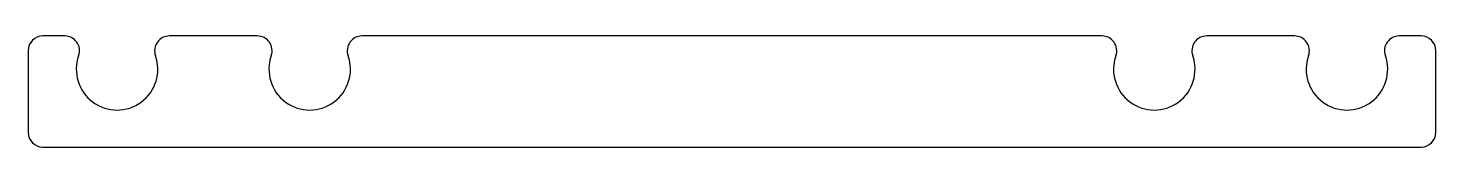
# Model space of a CAD drawing. Header units: millimetres. Extents: x -95 to 95, y -15 to 0.
import ezdxf

# ---------------------------------------------------------------- set-up
doc = ezdxf.new("R2010")
doc.units = ezdxf.units.MM

msp = doc.modelspace()

# ---------------------------------------------------------------- linework, layer by layer
at = {"color": 7, "linetype": 'Continuous', "lineweight": 25}
for p, q in [((-90.07, 0), (-93, 0)), ((-64.07, 0), (-75.93, 0)), ((49.93, 0), (-49.93, 0)), ((75.93, 0), (64.07, 0)), ((93, 0), (90.07, 0)), ((-95, -2), (-95, -13)), ((95, -13), (95, -2)), ((-93, -15), (93, -15))]:
    msp.add_line(p, q, dxfattribs=at)
for centre, radius, start, end in [((-93, -2), 2, 90, 180), ((-90.07, -2), 2, 340.5288, 90), ((-75.93, -2), 2, 90, 199.4712), ((-64.07, -2), 2, 340.5288, 90), ((-49.93, -2), 2, 90, 199.4712), ((49.93, -2), 2, 340.5288, 90), ((64.07, -2), 2, 90, 199.4712), ((75.93, -2), 2, 340.5288, 90), ((90.07, -2), 2, 90, 199.4712), ((93, -2), 2, 0, 90), ((-83, -4.5), 5.5, 160.5288, 19.4712), ((-57, -4.5), 5.5, 160.5288, 19.4712), ((57, -4.5), 5.5, 160.5288, 19.4712), ((83, -4.5), 5.5, 160.5288, 19.4712), ((-93, -13), 2, 180, 270), ((93, -13), 2, 270, 0)]:
    msp.add_arc(centre, radius, start, end, dxfattribs=at)

doc.saveas('drawing.dxf')
